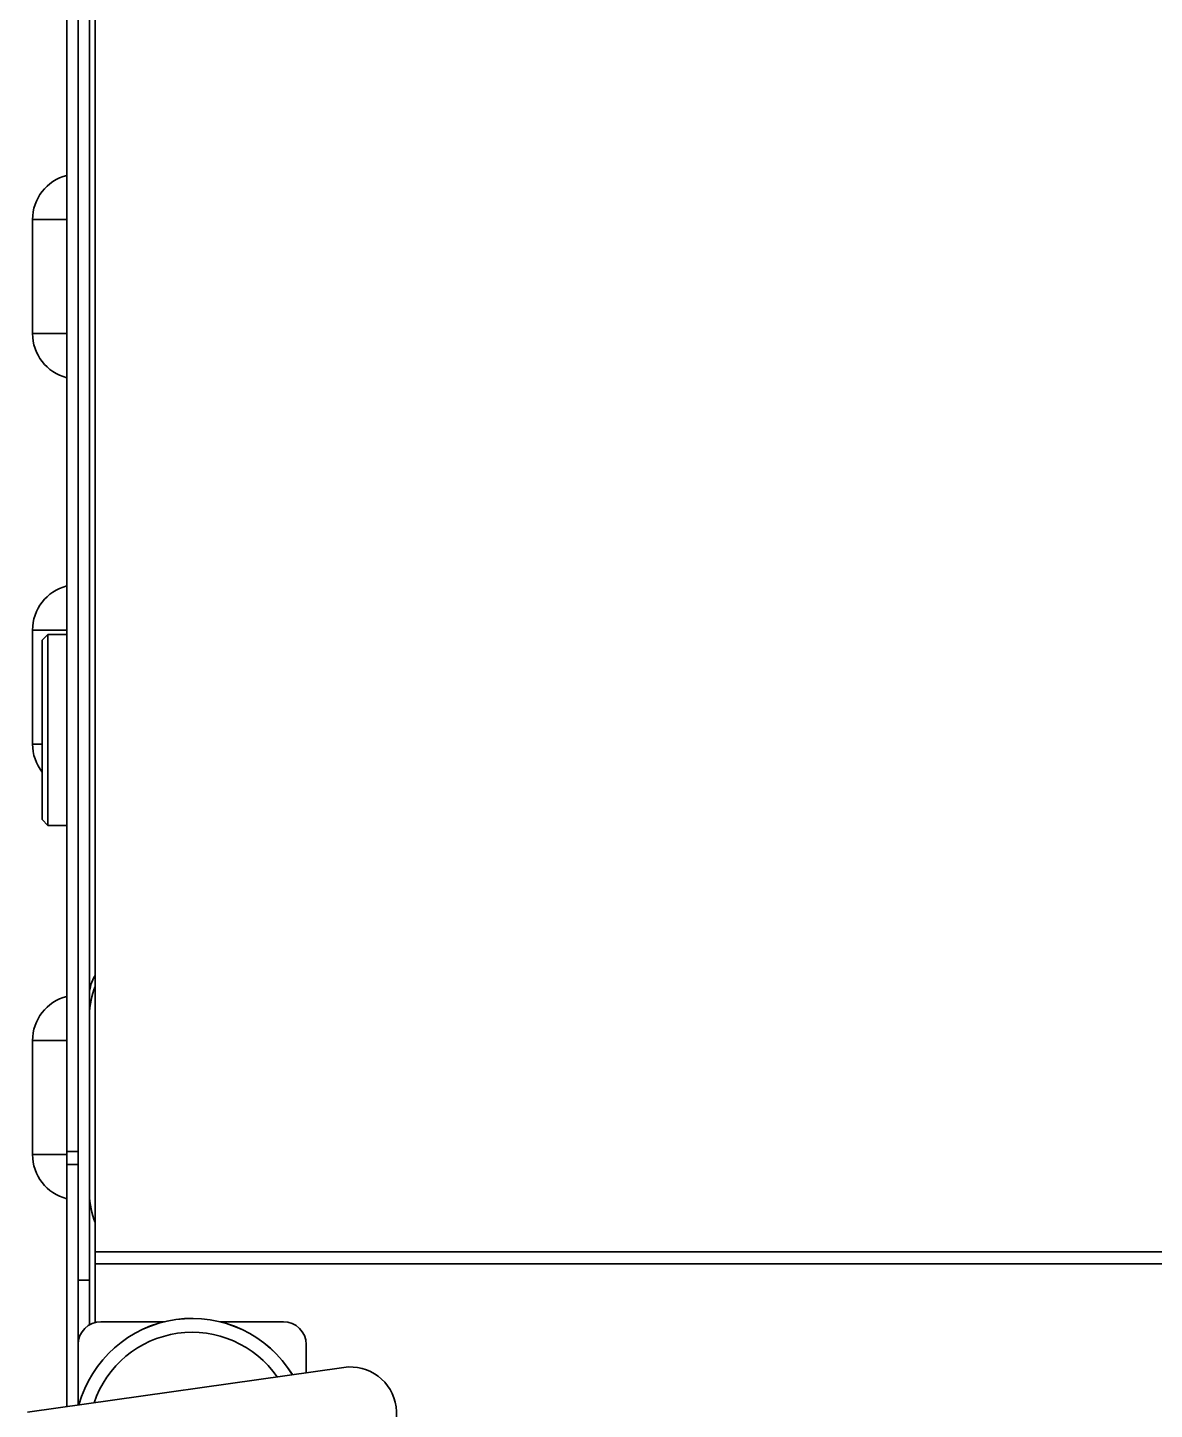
# Model space of a CAD drawing. Header units: millimetres. Extents: x 0 to 420, y 0 to 297.
# Drawn here: x 275.228 to 277.205, y 147.345 to 149.769 of the extents above; entities that cross this region are included whole.
import ezdxf

# ---------------------------------------------------------------- set-up
doc = ezdxf.new("R2010")
doc.units = ezdxf.units.MM

msp = doc.modelspace()

# ---------------------------------------------------------------- linework, layer by layer
at = {"color": 7, "linetype": 'Continuous', "lineweight": 35}
for p, q in [((275.317, 147.5722), (275.317, 151.4649)), ((275.347, 151.4649), (275.347, 147.6218)), ((275.337, 148.0367), (275.337, 151.1522)), ((275.297, 151.0622), (275.297, 147.7979)), ((275.237, 149.4322), (275.237, 149.2322)), ((275.237, 149.4322), (275.297, 149.4322)), ((275.237, 149.2322), (275.297, 149.2322)), ((275.237, 148.7122), (275.237, 148.5122)), ((275.237, 148.7122), (275.297, 148.7122)), ((275.254, 148.6947), (275.264, 148.7047)), ((275.264, 148.3697), (275.264, 148.7047)), ((275.264, 148.7047), (275.297, 148.7047)), ((275.254, 148.3797), (275.254, 148.6947)), ((275.237, 148.5122), (275.254, 148.5122)), ((275.264, 148.3697), (275.254, 148.3797)), ((275.264, 148.3697), (275.297, 148.3697)), ((275.337, 148.0367), (275.337, 147.7234)), ((275.237, 147.9922), (275.297, 147.9922)), ((275.237, 147.9922), (275.237, 147.7922)), ((275.237, 147.7922), (275.297, 147.7922)), ((275.297, 147.7979), (275.317, 147.7979)), ((275.297, 147.7749), (275.297, 147.7979)), ((275.317, 147.7749), (275.297, 147.7749)), ((275.297, 147.7749), (275.297, 147.3503)), ((275.337, 147.7066), (275.337, 147.7234)), ((275.337, 147.5722), (275.337, 147.7066)), ((275.347, 147.6218), (286.287, 147.6218)), ((275.347, 147.6008), (275.347, 147.6218)), ((286.287, 147.6008), (275.347, 147.6008)), ((275.347, 147.4978), (275.347, 147.6008)), ((275.337, 147.5722), (275.317, 147.5722)), ((275.317, 147.5722), (275.317, 147.4591)), ((275.337, 147.4937), (275.337, 147.5722)), ((275.4681, 147.4991), (275.357, 147.4991)), ((275.677, 147.4991), (275.566, 147.4991)), ((275.317, 147.4591), (275.317, 147.3531)), ((275.717, 147.4097), (275.717, 147.4591)), ((275.7829, 147.419), (275.2284, 147.3405))]:
    msp.add_line(p, q, dxfattribs=at)
for centre, radius, start, end in [((275.317, 149.4322), 0.08, 104.4775, 180), ((275.317, 149.2322), 0.08, 180, 255.5225), ((275.317, 148.7122), 0.08, 104.4775, 180), ((275.317, 148.5122), 0.08, 180, 218.0475), ((275.317, 147.9922), 0.08, 104.4775, 180), ((275.317, 147.7922), 0.08, 180, 255.5225), ((275.357, 147.4591), 0.04, 90, 180), ((275.517, 147.2991), 0.2059, 31.3772, 164.7418), ((275.517, 147.2991), 0.2058, 98.0595, 164.7301), ((275.517, 147.2991), 0.2058, 31.3888, 98.0595), ((275.677, 147.4591), 0.04, 0, 90), ((275.517, 147.2991), 0.1815, 34.6673, 161.4516), ((275.7943, 147.3383), 0.0815, 278.0595, 98.0595)]:
    msp.add_arc(centre, radius, start, end, dxfattribs=at)
for centre, major_axis, ratio, start_param, end_param in [((275.417, 148.074), (0.08, 0), 0.8391, 2.636232, 3.141593), ((275.417, 148.0367), (0, 0.1044), 0.766044, 1.065436, 1.570796), ((275.417, 147.7234), (0, 0.1044), 0.766044, 1.570796, 2.076157)]:
    msp.add_ellipse(centre, major_axis=major_axis, ratio=ratio, start_param=start_param, end_param=end_param, dxfattribs=at)

doc.saveas('drawing.dxf')
